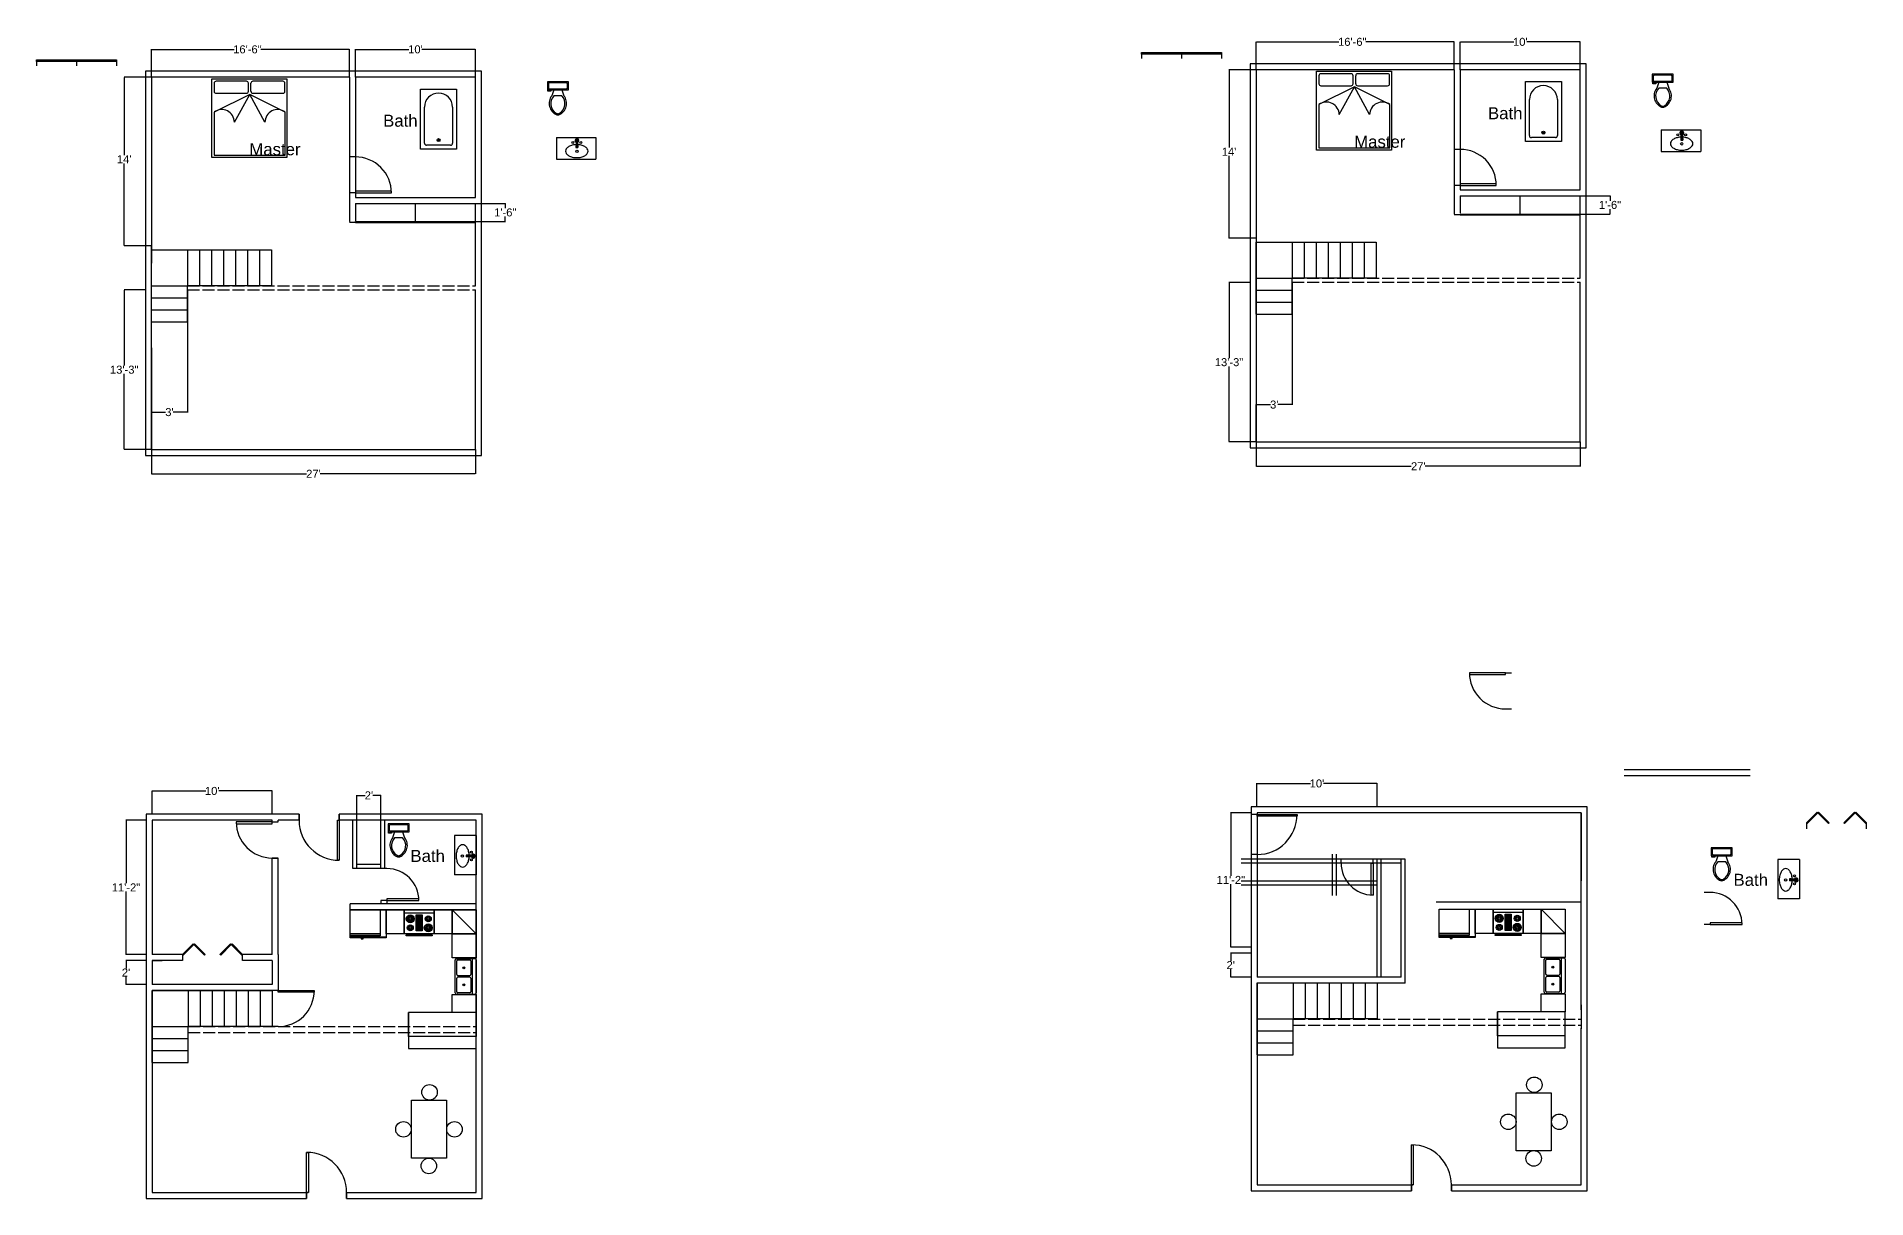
# Model space of a CAD drawing. Header units: inches. Extents: x -83 to 1747, y -726 to 435.
import ezdxf

# ---------------------------------------------------------------- set-up
doc = ezdxf.new("R2010")
doc.units = ezdxf.units.IN
doc.header["$MEASUREMENT"] = 0
doc.linetypes.add('ACAD_ISO02W100', pattern=[15, 12, -3])
doc.layers.get('0').update_dxf_attribs({"color": 12})
for name, color, linetype in [('Cabinets', 30, 'Continuous'), ('dimension', 4, 'Continuous'), ('Doors', 82, 'Continuous'), ('Furnishings', 213, 'Continuous'), ('Stairs', 160, 'Continuous'), ('Text', 7, 'Continuous'), ('Walls', 7, 'Continuous')]:
    doc.layers.add(name, color=color, linetype=linetype)
doc.styles.get("Standard").update_dxf_attribs({"font": 'arial.ttf'})
doc.dimstyles.new('House', dxfattribs={"dimtxt": 8, "dimasz": 0.18, "dimexe": 0.18, "dimexo": 0.0625, "dimgap": 0.09, "dimtad": 0, "dimtih": 1, "dimtoh": 1, "dimdec": 0, "dimzin": 0, "dimdsep": 46, "dimlunit": 4, "dimtxsty": 'Standard', "dimcen": 0.09, "dimadec": 0, "dimazin": 0, "dimtfac": 1, "dimtdec": 0, "dimtofl": 0, "dimtmove": 0, "dimatfit": 3, "dimfxl": 1, "dimtolj": 1, "dimtzin": 0, "dimarcsym": 0})

# ---------------------------------------------------------------- blocks, each defined once
blk = doc.blocks.new('*U8')
for p, q in [((0, 0), (0, -6)), ((40, 0), (40, -6))]:
    blk.add_line(p, q)
blk.add_lwpolyline([(0, 0), (0, 40), (1.75, 40), (1.75, 0)], close=True)
blk.add_arc((0, 0), 40, 0, 90)
blk = doc.blocks.new('*U7')
for p, q in [((0, 0), (0, -6)), ((-32, 0), (-32, -6))]:
    blk.add_line(p, q)
blk.add_lwpolyline([(0, 0), (0, 32), (-1.75, 32), (-1.75, 0)], close=True)
blk.add_arc((0, 0), 32, 90, 180)
blk = doc.blocks.new('*U15')
for p, q in [((0, 0), (0, 6)), ((36, 0), (36, 6))]:
    blk.add_line(p, q)
blk.add_lwpolyline([(0, 0), (0, -36), (1.75, -36), (1.75, 0)], close=True)
blk.add_arc((0, 0), 36, 270, 0)
blk = doc.blocks.new('*U11')
blk.add_line((0, 18), (0, -18))
blk = doc.blocks.new('*U12')
at = {"layer": 'Stairs', "color": 0, "linetype": 'ByBlock', "lineweight": -2, "transparency": 16777216}
for p in [(-84, 0), (-72, 0), (-60, 0), (-48, 0), (-36, 0), (-24, 0), (-12, 0), (0, 0)]:
    blk.add_blockref('*U11', p, dxfattribs=at)
blk = doc.blocks.new('*U13')
blk.add_line((-18, 0), (18, 0))
blk = doc.blocks.new('*U14')
at = {"layer": 'Stairs', "color": 0, "linetype": 'ByBlock', "lineweight": -2, "transparency": 16777216}
for p in [(0, 0), (0, -12), (0, -24), (0, -36)]:
    blk.add_blockref('*U13', p, dxfattribs=at)
blk = doc.blocks.new('Stairs')
at = {"layer": 'Stairs'}
for p, q in [((31.8, 148.4), (31.8, 220.4)), ((31.8, 220.4), (151.8, 220.4)), ((67.8, 148.4), (67.8, 184.4)), ((151.8, 184.4), (67.8, 184.4))]:
    blk.add_line(p, q, dxfattribs=at)
for name, p in [('*U12', (151.8, 202.4)), ('*U14', (49.8, 184.4))]:
    blk.add_blockref(name, p, dxfattribs=at)
blk = doc.blocks.new('*U16')
for p, q in [((0, 0), (0, 6)), ((36, 0), (36, 6))]:
    blk.add_line(p, q)
blk.add_lwpolyline([(0, 0), (0, -36), (1.75, -36), (1.75, 0)], close=True)
blk.add_arc((0, 0), 36, 270, 360)
blk = doc.blocks.new('Door - Bifold 60 in. Opening')
for p, q in [((0, 6), (0, 0)), ((60, 0), (60, 6))]:
    blk.add_line(p, q)
for points in [[(0.7071, 5.2929), (0, 6), (10.6066, 16.6066), (11.3137, 15.8995)], [(21.9203, 5.2929), (11.3137, 15.8995), (12.0208, 16.6066), (22.6274, 6)], [(38.0797, 5.2929), (37.3725, 6), (47.9792, 16.6066), (48.6863, 15.8995)], [(59.2929, 5.2929), (48.6863, 15.8995), (49.3933, 16.6066), (60, 6)]]:
    blk.add_lwpolyline(points, close=True)
blk = doc.blocks.new('Refrigerator-2 door - 36 in top')
for p, q in [((0, -26.999999), (36, -26.999999)), ((11, -27.999999), (11, -28.999999)), ((11, -28.999999), (13, -28.999999)), ((12, -26.999999), (12, -28.999999)), ((13, -28.999999), (13, -27.999999))]:
    blk.add_line(p, q)
blk.add_lwpolyline([(0, -27.999999), (0, 0), (36, 0), (36, -27.999999)], close=True)
blk = doc.blocks.new('Range-Oven - 30 in top')
for p, q in [((0, -3), (30, -3)), ((12, -6), (18, -6)), ((13, -20), (13, -6)), ((14, -6), (14, -20)), ((15, -20), (15, -6)), ((16, -6), (16, -20)), ((17, -20), (17, -6)), ((6, -24), (6, -25)), ((8, -25), (8, -24)), ((18, -20), (12, -20)), ((22, -25), (22, -24)), ((24, -24), (24, -25))]:
    blk.add_line(p, q)
for points in [[(0, -24), (0, 0), (30, 0), (30, -24)], [(12, -21), (12, -5), (18, -5), (18, -21)], [(2, -26), (2, -25), (28, -25), (28, -26)]]:
    blk.add_lwpolyline(points, close=True)
for centre, radius in [((6, -9), 4), ((6, -9), 3), ((6, -18), 3), ((6, -9), 2), ((6, -18), 2), ((6, -9), 1), ((6, -18), 1), ((24, -18), 4), ((24, -9), 3), ((24, -18), 3), ((24, -9), 2), ((24, -18), 2), ((24, -9), 1), ((24, -18), 1)]:
    blk.add_circle(centre, radius)
blk = doc.blocks.new('Sink-double - 36 in top')
for p, q in [((-18, -4), (18, -4)), ((-0.75, -18.5), (-0.75, -6.5)), ((0.75, -6.5), (0.75, -18.5))]:
    blk.add_line(p, q)
for points in [[(-16.5, 0), (16.5, 0)], [(-18, -19.5), (-18, -1.5)], [(-16.5, -18.5), (-16.5, -6.5)], [(-15.5, -5.5), (-1.75, -5.5)], [(1.75, -5.5), (15.5, -5.5)], [(16.5, -6.5), (16.5, -18.5)], [(18, -1.5), (18, -19.5)], [(16.5, -21), (-16.5, -21)], [(-1.75, -19.5), (-15.5, -19.5)], [(15.5, -19.5), (1.75, -19.5)]]:
    blk.add_lwpolyline(points)
for centre, radius in [((-8.5, -12.5), 1), ((-8.5, -12.5), 0.5), ((8.5, -12.5), 1), ((8.5, -12.5), 0.5)]:
    blk.add_circle(centre, radius)
for centre, radius, start, end in [((-16.5, -1.5), 1.5, 90, 180), ((16.5, -1.5), 1.5, 0, 90), ((-15.5, -6.5), 1, 90, 180), ((-1.75, -6.5), 1, 0, 90), ((1.75, -6.5), 1, 90, 180), ((15.5, -6.5), 1, 0, 90), ((-16.5, -19.5), 1.5, 180, 270), ((-15.5, -18.5), 1, 180, 270), ((-1.75, -18.5), 1, 270, 0), ((1.75, -18.5), 1, 180, 270), ((15.5, -18.5), 1, 270, 0), ((16.5, -19.5), 1.5, 270, 0)]:
    blk.add_arc(centre, radius, start, end)
blk = doc.blocks.new('Bath Tub - 26 x 60 in.')
for p, q in [((8, -18), (10, -18)), ((9, -17), (9, -19))]:
    blk.add_line(p, q)
blk.add_lwpolyline([(0, -36), (0, 0), (60, 0), (60, -36)], close=True)
for points in [[(4, -30), (4, -6)], [(6, -4), (42, -4)], [(42, -32), (6, -32)]]:
    blk.add_lwpolyline(points)
for radius in [1.5, 1]:
    blk.add_circle((9, -18), radius)
for centre, radius, start, end in [((5.75, -5.75), 1.77, 81.8699, 188.1301), ((42, -18), 14, 270, 90), ((5.75, -30.25), 1.77, 171.8699, 278.1301)]:
    blk.add_arc(centre, radius, start, end)
blk = doc.blocks.new('Toilet - top')
for p, q in [((-10, -8.5), (-8, -8.5)), ((-10, -9.5), (-10, -8.5)), ((-7, -9.5), (-10, -9.5)), ((-8, -8.5), (-8, -8)), ((-7, -8), (-7, -9.5)), ((-4, -8), (-6, -14)), ((4, -14), (-4, -14)), ((4, -8), (6, -14)), ((9.5, -6), (9.5, -2))]:
    blk.add_line(p, q)
blk.add_lwpolyline([(10.5, -8), (10.5, 0), (-10.5, 0), (-10.5, -8)], close=True)
for points in [[(-9.5, -2), (-9.5, -6)], [(8.5, -1), (-8.5, -1)], [(-8.5, -7), (8.5, -7)]]:
    blk.add_lwpolyline(points)
for centre, radius, start, end in [((-8.6, -1.9), 0.884, 81.8699, 188.1301), ((-8.6, -6.1), 0.884, 171.8699, 278.1301), ((3.5, -21.6), 12.2, 141.4691, 247.9714), ((4.2, -21.8), 11.3, 136.3677, 238.9468), ((-3.5, -21.6), 12.2, 292.0284, 38.5307), ((-4.2, -21.8), 11.3, 301.053, 43.6321), ((8.6, -1.9), 0.884, 351.8699, 98.1301), ((8.6, -6.1), 0.884, 261.8699, 8.1301), ((0, -27.9), 4, 245.7318, 294.2682), ((0, -29), 4, 254.8605, 285.1395)]:
    blk.add_arc(centre, radius, start, end)
blk = doc.blocks.new('A$C50A015BB')
for p, q in [((0, 0.55), (1, 0.55)), ((0, 0.55), (0, 0)), ((0.498, 0.5), (0.538, 0.5)), ((0.498, 0.5), (0.498, 0.3)), ((0.518, 0.5), (0.518, 0.3)), ((0.538, 0.5), (0.538, 0.3)), ((1, 0.55), (1, 0)), ((0.493, 0.335), (0.493, 0.295)), ((0.493, 0.335), (0.543, 0.335)), ((0.493, 0.295), (0.543, 0.295)), ((0.498, 0.325), (0.538, 0.325)), ((0.498, 0.3), (0.538, 0.3)), ((0.543, 0.335), (0.543, 0.295)), ((0, 0), (1, 0)), ((0, 0), (1, 0))]:
    blk.add_line(p, q)
for centre, radius in [((0.418, 0.424), 0.025), ((0.518, 0.198), 0.0298), ((0.618, 0.424), 0.025)]:
    blk.add_circle(centre, radius)
for centre, radius, start, end in [((0.52, 0.47), 0.0497, 291.7425, 244.2331), ((0.52, 0.47), 0.0397, 297.632, 237.0256), ((0.33, 0.203), 0.0991, 144.4178, 180), ((0.33, 0.203), 0.0991, 180, 215.5822), ((0.418, 0.14), 0.208, 120.0686, 144.4178), ((0.418, 0.267), 0.208, 215.5822, 239.9314), ((0.477, 0.038), 0.325, 103.4853, 120.0686), ((0.477, 0.368), 0.325, 239.9314, 256.5147), ((0.516, -0.123), 0.491, 90, 103.4853), ((0.516, 0.529), 0.491, 256.5147, 270), ((0.516, -0.123), 0.491, 76.5147, 90), ((0.516, 0.529), 0.491, 270, 283.4853), ((0.554, 0.038), 0.325, 59.9314, 76.5147), ((0.554, 0.368), 0.325, 283.4853, 300.0686), ((0.613, 0.14), 0.208, 35.5822, 59.9314), ((0.613, 0.267), 0.208, 300.0686, 324.4178), ((0.702, 0.203), 0.0991, 0, 35.5822), ((0.702, 0.203), 0.0991, 324.4178, 0)]:
    blk.add_arc(centre, radius, start, end)
blk = doc.blocks.new('*D33')
at = {"layer": 'Defpoints', "color": 0, "transparency": 16777216}
for p in [(31.8, 394.8), (4.6, 226.4), (31.8, 226.4)]:
    blk.add_point(p, dxfattribs=at)
at = {"layer": 'dimension', "color": 0, "lineweight": -2, "transparency": 16777216}
for p, q in [((31.7, 394.8), (4.5, 394.8)), ((4.6, 394.7), (4.6, 317)), ((4.6, 226.6), (4.6, 308.8)), ((31.7, 226.4), (4.5, 226.4))]:
    blk.add_line(p, q, dxfattribs=at)
at = {"layer": 'dimension', "color": 0, "transparency": 16777216}
for points in [[(4.6, 394.7), (4.7, 394.7), (4.6, 394.8)], [(4.6, 226.6), (4.7, 226.6), (4.6, 226.4)]]:
    blk.add_solid(points, dxfattribs=at)
at = {"layer": 'dimension', "color": 0, "transparency": 16777216, "insert": (4.6, 312.9), "char_height": 8, "attachment_point": 5}
blk.add_mtext("\\A1;14'", dxfattribs=at)
blk = doc.blocks.new('*D34')
at = {"layer": 'Defpoints', "color": 0, "transparency": 16777216}
for p in [(229.8, 422.7), (31.8, 394.8), (229.8, 394.8)]:
    blk.add_point(p, dxfattribs=at)
at = {"layer": 'dimension', "color": 0, "lineweight": -2, "transparency": 16777216}
for p, q in [((31.8, 394.9), (31.8, 422.9)), ((32, 422.7), (114.4, 422.7)), ((229.6, 422.7), (141.3, 422.7)), ((229.8, 394.9), (229.8, 422.9))]:
    blk.add_line(p, q, dxfattribs=at)
at = {"layer": 'dimension', "color": 0, "transparency": 16777216}
for points in [[(32, 422.8), (32, 422.7), (31.8, 422.7)], [(229.6, 422.8), (229.6, 422.7), (229.8, 422.7)]]:
    blk.add_solid(points, dxfattribs=at)
at = {"layer": 'dimension', "color": 0, "transparency": 16777216, "insert": (127.8, 422.7), "char_height": 8, "attachment_point": 5}
blk.add_mtext('\\A1;16\'-6"', dxfattribs=at)
blk = doc.blocks.new('*D35')
at = {"layer": 'Defpoints', "color": 0, "transparency": 16777216}
for p in [(67.8, 182.4), (67.8, 60.1), (31.8, 22.8)]:
    blk.add_point(p, dxfattribs=at)
at = {"layer": 'dimension', "color": 0, "lineweight": -2, "transparency": 16777216}
for p, q in [((67.8, 182.3), (67.8, 59.9)), ((31.8, 22.9), (31.8, 60.2)), ((32, 60.1), (46, 60.1)), ((67.6, 60.1), (53.5, 60.1))]:
    blk.add_line(p, q, dxfattribs=at)
at = {"layer": 'dimension', "color": 0, "transparency": 16777216}
for points in [[(32, 60.1), (32, 60), (31.8, 60.1)], [(67.6, 60.1), (67.6, 60), (67.8, 60.1)]]:
    blk.add_solid(points, dxfattribs=at)
at = {"layer": 'dimension', "color": 0, "transparency": 16777216, "insert": (49.8, 60.1), "char_height": 8, "attachment_point": 5}
blk.add_mtext("\\A1;3'", dxfattribs=at)
blk = doc.blocks.new('*D36')
at = {"layer": 'Defpoints', "color": 0, "transparency": 16777216}
for p in [(25.8, 182.3), (4.6, 22.9), (31.8, 22.9)]:
    blk.add_point(p, dxfattribs=at)
at = {"layer": 'dimension', "color": 0, "lineweight": -2, "transparency": 16777216}
for p, q in [((25.7, 182.3), (4.5, 182.3)), ((4.6, 182.1), (4.6, 106.7)), ((4.6, 23.1), (4.6, 98.3)), ((31.7, 22.9), (4.5, 22.9))]:
    blk.add_line(p, q, dxfattribs=at)
at = {"layer": 'dimension', "color": 0, "transparency": 16777216}
for points in [[(4.6, 182.1), (4.7, 182.1), (4.6, 182.3)], [(4.6, 23.1), (4.7, 23.1), (4.6, 22.9)]]:
    blk.add_solid(points, dxfattribs=at)
at = {"layer": 'dimension', "color": 0, "transparency": 16777216, "insert": (4.6, 102.5), "char_height": 8, "attachment_point": 5}
blk.add_mtext('\\A1;13\'-3"', dxfattribs=at)
blk = doc.blocks.new('A$C46517758')
for p, q in [((0, 0), (0, 2)), ((0, 2), (1.9, 2)), ((0.057, 1.888), (0.057, 1.682)), ((0.875, 1.938), (0.107, 1.938)), ((0.925, 1.682), (0.925, 1.888)), ((0.992, 1.682), (0.992, 1.888)), ((1.803, 1.938), (1.042, 1.938)), ((1.853, 1.682), (1.853, 1.888)), ((1.9, 2), (1.9, 0)), ((0.959, 1.602), (0.057, 1.156)), ((0.107, 1.632), (0.875, 1.632)), ((0.573, 0.898), (0.959, 1.602)), ((1.859, 1.156), (0.959, 1.602)), ((1.345, 0.898), (0.959, 1.602)), ((1.042, 1.632), (1.803, 1.632)), ((0.057, 1.156), (0.057, 0.057)), ((1.859, 0.057), (1.859, 1.156)), ((0.057, 0.057), (1.859, 0.057)), ((1.9, 0), (0, 0))]:
    blk.add_line(p, q)
for centre, radius, start, end in [((0.107, 1.888), 0.05, 90, 180), ((0.875, 1.888), 0.05, 0, 90), ((1.042, 1.888), 0.05, 90, 180), ((1.803, 1.888), 0.05, 0, 90), ((0.107, 1.682), 0.05, 180, 270), ((0.875, 1.682), 0.05, 270, 0), ((1.042, 1.682), 0.05, 180, 270), ((1.803, 1.682), 0.05, 270, 0), ((0.247, 0.892), 0.326, 1.0853, 125.715), ((1.671, 0.892), 0.326, 54.285, 178.9147)]:
    blk.add_arc(centre, radius, start, end)
blk = doc.blocks.new('*D49')
at = {"layer": 'Defpoints', "color": 0, "transparency": 16777216}
for p in [(355.8, 422.7), (235.8, 394.8), (355.8, 394.8)]:
    blk.add_point(p, dxfattribs=at)
at = {"layer": 'dimension', "color": 0, "lineweight": -2, "transparency": 16777216}
for p, q in [((235.8, 394.9), (235.8, 422.9)), ((236, 422.7), (289.3, 422.7)), ((355.6, 422.7), (302.3, 422.7)), ((355.8, 394.9), (355.8, 422.9))]:
    blk.add_line(p, q, dxfattribs=at)
at = {"layer": 'dimension', "color": 0, "transparency": 16777216}
for points in [[(236, 422.8), (236, 422.7), (235.8, 422.7)], [(355.6, 422.8), (355.6, 422.7), (355.8, 422.7)]]:
    blk.add_solid(points, dxfattribs=at)
at = {"layer": 'dimension', "color": 0, "transparency": 16777216, "insert": (295.8, 422.7), "char_height": 8, "attachment_point": 5}
blk.add_mtext("\\A1;10'", dxfattribs=at)
blk = doc.blocks.new('*D50')
at = {"layer": 'Defpoints', "color": 0, "transparency": 16777216}
for p in [(31.8, 22.9), (355.8, 22.8), (355.8, -1.5)]:
    blk.add_point(p, dxfattribs=at)
at = {"layer": 'dimension', "color": 0, "lineweight": -2, "transparency": 16777216}
for p, q in [((31.8, 22.8), (31.8, -1.6)), ((355.8, 22.8), (355.8, -1.6)), ((32, -1.5), (186.8, -1.5)), ((355.6, -1.5), (200.7, -1.5))]:
    blk.add_line(p, q, dxfattribs=at)
at = {"layer": 'dimension', "color": 0, "transparency": 16777216}
for points in [[(32, -1.4), (32, -1.5), (31.8, -1.5)], [(355.6, -1.4), (355.6, -1.5), (355.8, -1.5)]]:
    blk.add_solid(points, dxfattribs=at)
at = {"layer": 'dimension', "color": 0, "transparency": 16777216, "insert": (193.8, -1.5), "char_height": 8, "attachment_point": 5}
blk.add_mtext("\\A1;27'", dxfattribs=at)
blk = doc.blocks.new('*D51')
at = {"layer": 'Defpoints', "color": 0, "transparency": 16777216}
for p in [(261.3, -323), (237.3, -347.9), (261.3, -347.9)]:
    blk.add_point(p, dxfattribs=at)
at = {"layer": 'dimension', "color": 0, "lineweight": -2, "transparency": 16777216}
for p, q in [((237.3, -347.8), (237.3, -322.8)), ((237.5, -323), (245.5, -323)), ((261.1, -323), (253.1, -323)), ((261.3, -347.8), (261.3, -322.8))]:
    blk.add_line(p, q, dxfattribs=at)
at = {"layer": 'dimension', "color": 0, "transparency": 16777216}
for points in [[(237.5, -322.9), (237.5, -323), (237.3, -323)], [(261.1, -322.9), (261.1, -323), (261.3, -323)]]:
    blk.add_solid(points, dxfattribs=at)
at = {"layer": 'dimension', "color": 0, "transparency": 16777216, "insert": (249.3, -323), "char_height": 8, "attachment_point": 5}
blk.add_mtext("\\A1;2'", dxfattribs=at)
blk = doc.blocks.new('*D52')
at = {"layer": 'Defpoints', "color": 0, "transparency": 16777216}
for p in [(355.8, 268.8), (355.8, 250.6), (385.6, 250.6)]:
    blk.add_point(p, dxfattribs=at)
at = {"layer": 'dimension', "color": 0, "lineweight": -2, "transparency": 16777216}
for p, q in [((355.8, 268.8), (385.8, 268.8)), ((385.6, 268.7), (385.6, 263.9)), ((355.9, 250.6), (385.8, 250.6)), ((385.6, 250.7), (385.6, 255.5))]:
    blk.add_line(p, q, dxfattribs=at)
at = {"layer": 'dimension', "color": 0, "transparency": 16777216}
for points in [[(385.5, 268.7), (385.6, 268.7), (385.6, 268.8)], [(385.5, 250.7), (385.6, 250.7), (385.6, 250.6)]]:
    blk.add_solid(points, dxfattribs=at)
at = {"layer": 'dimension', "color": 0, "transparency": 16777216, "insert": (385.6, 259.7), "char_height": 8, "attachment_point": 5}
blk.add_mtext('\\A1;1\'-6"', dxfattribs=at)
blk = doc.blocks.new('*U54')
for p, q in [((0, 0), (0, -6)), ((40, 0), (40, -6))]:
    blk.add_line(p, q)
blk.add_lwpolyline([(0, 0), (40, 0), (40, -1.75), (0, -1.75)], close=True)
blk = doc.blocks.new('*U53')
for p, q in [((0, 0), (0, -6)), ((40, 0), (40, -6))]:
    blk.add_line(p, q)
blk.add_lwpolyline([(0, 0), (40, 0), (40, -1.75), (0, -1.75)], close=True)
blk = doc.blocks.new('*D55')
at = {"layer": 'Defpoints', "color": 0, "transparency": 16777216}
for p in [(26.6, -347.9), (6.4, -482.1), (26.6, -482.1)]:
    blk.add_point(p, dxfattribs=at)
at = {"layer": 'Walls', "color": 0, "lineweight": -2, "transparency": 16777216}
for p, q in [((26.5, -347.9), (6.2, -347.9)), ((6.4, -348), (6.4, -410.9)), ((6.4, -481.9), (6.4, -419.1)), ((26.5, -482.1), (6.2, -482.1))]:
    blk.add_line(p, q, dxfattribs=at)
at = {"layer": 'Walls', "color": 0, "transparency": 16777216}
for points in [[(6.3, -348), (6.4, -348), (6.4, -347.9)], [(6.3, -481.9), (6.4, -481.9), (6.4, -482.1)]]:
    blk.add_solid(points, dxfattribs=at)
at = {"layer": 'Walls', "color": 0, "transparency": 16777216, "insert": (6.4, -415), "char_height": 8, "attachment_point": 5}
blk.add_mtext('\\A1;11\'-2"', dxfattribs=at)
blk = doc.blocks.new('*D56')
at = {"layer": 'Defpoints', "color": 0, "transparency": 16777216}
for p in [(32.5, -318.6), (32.5, -341.9), (152.6, -341.9)]:
    blk.add_point(p, dxfattribs=at)
at = {"layer": 'Walls', "color": 0, "lineweight": -2, "transparency": 16777216}
for p, q in [((32.5, -341.8), (32.5, -318.4)), ((32.7, -318.6), (86.1, -318.6)), ((152.4, -318.6), (99.1, -318.6)), ((152.6, -341.8), (152.6, -318.4))]:
    blk.add_line(p, q, dxfattribs=at)
at = {"layer": 'Walls', "color": 0, "transparency": 16777216}
for points in [[(32.7, -318.5), (32.7, -318.6), (32.5, -318.6)], [(152.4, -318.5), (152.4, -318.6), (152.6, -318.6)]]:
    blk.add_solid(points, dxfattribs=at)
at = {"layer": 'Walls', "color": 0, "transparency": 16777216, "insert": (92.6, -318.6), "char_height": 8, "attachment_point": 5}
blk.add_mtext("\\A1;10'", dxfattribs=at)
blk = doc.blocks.new('*D57')
at = {"layer": 'Defpoints', "color": 0, "transparency": 16777216}
for p in [(26.6, -488.1), (6.4, -512.1), (26.6, -512.1)]:
    blk.add_point(p, dxfattribs=at)
at = {"layer": 'Walls', "color": 0, "lineweight": -2, "transparency": 16777216}
for p, q in [((26.5, -488.1), (6.2, -488.1)), ((6.4, -488.3), (6.4, -496)), ((26.5, -512.1), (6.2, -512.1)), ((6.4, -511.9), (6.4, -504.2))]:
    blk.add_line(p, q, dxfattribs=at)
at = {"layer": 'Walls', "color": 0, "transparency": 16777216}
for points in [[(6.3, -488.3), (6.4, -488.3), (6.4, -488.1)], [(6.3, -511.9), (6.4, -511.9), (6.4, -512.1)]]:
    blk.add_solid(points, dxfattribs=at)
at = {"layer": 'Walls', "color": 0, "transparency": 16777216, "insert": (6.4, -500.1), "char_height": 8, "attachment_point": 5}
blk.add_mtext("\\A1;2'", dxfattribs=at)
blk = doc.blocks.new('*U62')
for p, q in [((0, 0), (0, -6)), ((36, 0), (36, -6))]:
    blk.add_line(p, q)
blk.add_lwpolyline([(0, 0), (0, 36), (1.75, 36), (1.75, 0)], close=True)
blk.add_arc((0, 0), 36, 0, 90)
blk = doc.blocks.new('*D98')
at = {"layer": 'Defpoints', "color": 0, "transparency": 16777216}
for p in [(1136.5, 402.3), (1109.3, 233.9), (1136.5, 233.9)]:
    blk.add_point(p, dxfattribs=at)
at = {"layer": 'dimension', "color": 0, "lineweight": -2, "transparency": 16777216}
for p, q in [((1136.4, 402.3), (1109.1, 402.3)), ((1109.3, 402.2), (1109.3, 324.5)), ((1109.3, 234.1), (1109.3, 316.3)), ((1136.4, 233.9), (1109.1, 233.9))]:
    blk.add_line(p, q, dxfattribs=at)
at = {"layer": 'dimension', "color": 0, "transparency": 16777216}
for points in [[(1109.3, 402.2), (1109.3, 402.2), (1109.3, 402.3)], [(1109.3, 234.1), (1109.3, 234.1), (1109.3, 233.9)]]:
    blk.add_solid(points, dxfattribs=at)
at = {"layer": 'dimension', "color": 0, "transparency": 16777216, "insert": (1109.3, 320.4), "char_height": 8, "attachment_point": 5}
blk.add_mtext("\\A1;14'", dxfattribs=at)
blk = doc.blocks.new('*D99')
at = {"layer": 'Defpoints', "color": 0, "transparency": 16777216}
for p in [(1334.5, 430.2), (1136.5, 402.3), (1334.5, 402.3)]:
    blk.add_point(p, dxfattribs=at)
at = {"layer": 'dimension', "color": 0, "lineweight": -2, "transparency": 16777216}
for p, q in [((1136.5, 402.4), (1136.5, 430.4)), ((1136.6, 430.2), (1219.1, 430.2)), ((1334.3, 430.2), (1246, 430.2)), ((1334.5, 402.4), (1334.5, 430.4))]:
    blk.add_line(p, q, dxfattribs=at)
at = {"layer": 'dimension', "color": 0, "transparency": 16777216}
for points in [[(1136.6, 430.3), (1136.6, 430.2), (1136.5, 430.2)], [(1334.3, 430.3), (1334.3, 430.2), (1334.5, 430.2)]]:
    blk.add_solid(points, dxfattribs=at)
at = {"layer": 'dimension', "color": 0, "transparency": 16777216, "insert": (1232.5, 430.2), "char_height": 8, "attachment_point": 5}
blk.add_mtext('\\A1;16\'-6"', dxfattribs=at)
blk = doc.blocks.new('*D100')
at = {"layer": 'Defpoints', "color": 0, "transparency": 16777216}
for p in [(1172.5, 189.9), (1172.5, 67.6), (1136.5, 30.3)]:
    blk.add_point(p, dxfattribs=at)
at = {"layer": 'dimension', "color": 0, "lineweight": -2, "transparency": 16777216}
for p, q in [((1172.5, 189.8), (1172.5, 67.4)), ((1136.5, 30.4), (1136.5, 67.7)), ((1136.6, 67.6), (1150.7, 67.6)), ((1172.3, 67.6), (1158.2, 67.6))]:
    blk.add_line(p, q, dxfattribs=at)
at = {"layer": 'dimension', "color": 0, "transparency": 16777216}
for points in [[(1136.6, 67.6), (1136.6, 67.5), (1136.5, 67.6)], [(1172.3, 67.6), (1172.3, 67.5), (1172.5, 67.6)]]:
    blk.add_solid(points, dxfattribs=at)
at = {"layer": 'dimension', "color": 0, "transparency": 16777216, "insert": (1154.5, 67.6), "char_height": 8, "attachment_point": 5}
blk.add_mtext("\\A1;3'", dxfattribs=at)
blk = doc.blocks.new('*D94')
at = {"layer": 'Defpoints', "color": 0, "transparency": 16777216}
for p in [(1130.5, 189.8), (1109.3, 30.4), (1136.5, 30.4)]:
    blk.add_point(p, dxfattribs=at)
at = {"layer": 'dimension', "color": 0, "lineweight": -2, "transparency": 16777216}
for p, q in [((1130.4, 189.8), (1109.1, 189.8)), ((1109.3, 189.6), (1109.3, 114.2)), ((1109.3, 30.6), (1109.3, 105.8)), ((1136.4, 30.4), (1109.1, 30.4))]:
    blk.add_line(p, q, dxfattribs=at)
at = {"layer": 'dimension', "color": 0, "transparency": 16777216}
for points in [[(1109.3, 189.6), (1109.3, 189.6), (1109.3, 189.8)], [(1109.3, 30.6), (1109.3, 30.6), (1109.3, 30.4)]]:
    blk.add_solid(points, dxfattribs=at)
at = {"layer": 'dimension', "color": 0, "transparency": 16777216, "insert": (1109.3, 110), "char_height": 8, "attachment_point": 5}
blk.add_mtext('\\A1;13\'-3"', dxfattribs=at)
blk = doc.blocks.new('*D101')
at = {"layer": 'Defpoints', "color": 0, "transparency": 16777216}
for p in [(1460.5, 430.2), (1340.5, 402.3), (1460.5, 402.3)]:
    blk.add_point(p, dxfattribs=at)
at = {"layer": 'dimension', "color": 0, "lineweight": -2, "transparency": 16777216}
for p, q in [((1340.5, 402.4), (1340.5, 430.4)), ((1340.6, 430.2), (1394, 430.2)), ((1460.3, 430.2), (1407, 430.2)), ((1460.5, 402.4), (1460.5, 430.4))]:
    blk.add_line(p, q, dxfattribs=at)
at = {"layer": 'dimension', "color": 0, "transparency": 16777216}
for points in [[(1340.6, 430.3), (1340.6, 430.2), (1340.5, 430.2)], [(1460.3, 430.3), (1460.3, 430.2), (1460.5, 430.2)]]:
    blk.add_solid(points, dxfattribs=at)
at = {"layer": 'dimension', "color": 0, "transparency": 16777216, "insert": (1400.5, 430.2), "char_height": 8, "attachment_point": 5}
blk.add_mtext("\\A1;10'", dxfattribs=at)
blk = doc.blocks.new('*D102')
at = {"layer": 'Defpoints', "color": 0, "transparency": 16777216}
for p in [(1136.5, 30.4), (1460.5, 30.3), (1460.5, 6)]:
    blk.add_point(p, dxfattribs=at)
at = {"layer": 'dimension', "color": 0, "lineweight": -2, "transparency": 16777216}
for p, q in [((1136.5, 30.3), (1136.5, 5.9)), ((1460.5, 30.3), (1460.5, 5.9)), ((1136.6, 6), (1291.5, 6)), ((1460.3, 6), (1305.4, 6))]:
    blk.add_line(p, q, dxfattribs=at)
at = {"layer": 'dimension', "color": 0, "transparency": 16777216}
for points in [[(1136.6, 6.1), (1136.6, 6), (1136.5, 6)], [(1460.3, 6.1), (1460.3, 6), (1460.5, 6)]]:
    blk.add_solid(points, dxfattribs=at)
at = {"layer": 'dimension', "color": 0, "transparency": 16777216, "insert": (1298.5, 6), "char_height": 8, "attachment_point": 5}
blk.add_mtext("\\A1;27'", dxfattribs=at)
blk = doc.blocks.new('*D104')
at = {"layer": 'Defpoints', "color": 0, "transparency": 16777216}
for p in [(1460.5, 276.3), (1460.5, 258.1), (1490.2, 258.1)]:
    blk.add_point(p, dxfattribs=at)
at = {"layer": 'dimension', "color": 0, "lineweight": -2, "transparency": 16777216}
for p, q in [((1460.5, 276.3), (1490.4, 276.3)), ((1490.2, 276.2), (1490.2, 271.4)), ((1460.5, 258.1), (1490.4, 258.1)), ((1490.2, 258.2), (1490.2, 263))]:
    blk.add_line(p, q, dxfattribs=at)
at = {"layer": 'dimension', "color": 0, "transparency": 16777216}
for points in [[(1490.2, 276.2), (1490.3, 276.2), (1490.2, 276.3)], [(1490.2, 258.2), (1490.3, 258.2), (1490.2, 258.1)]]:
    blk.add_solid(points, dxfattribs=at)
at = {"layer": 'dimension', "color": 0, "transparency": 16777216, "insert": (1490.2, 267.2), "char_height": 8, "attachment_point": 5}
blk.add_mtext('\\A1;1\'-6"', dxfattribs=at)
blk = doc.blocks.new('*D95')
at = {"layer": 'Defpoints', "color": 0, "transparency": 16777216}
for p in [(1131.3, -340.3), (1111.1, -474.6), (1131.3, -474.6)]:
    blk.add_point(p, dxfattribs=at)
at = {"layer": 'Walls', "color": 0, "lineweight": -2, "transparency": 16777216}
for p, q in [((1131.2, -340.3), (1110.9, -340.3)), ((1111.1, -340.5), (1111.1, -403.4)), ((1111.1, -474.4), (1111.1, -411.6)), ((1131.2, -474.6), (1110.9, -474.6))]:
    blk.add_line(p, q, dxfattribs=at)
at = {"layer": 'Walls', "color": 0, "transparency": 16777216}
for points in [[(1111, -340.5), (1111.1, -340.5), (1111.1, -340.3)], [(1111, -474.4), (1111.1, -474.4), (1111.1, -474.6)]]:
    blk.add_solid(points, dxfattribs=at)
at = {"layer": 'Walls', "color": 0, "transparency": 16777216, "insert": (1111.1, -407.5), "char_height": 8, "attachment_point": 5}
blk.add_mtext('\\A1;11\'-2"', dxfattribs=at)
blk = doc.blocks.new('*D96')
at = {"layer": 'Defpoints', "color": 0, "transparency": 16777216}
for p in [(1137.2, -311.1), (1137.2, -334.3), (1257.3, -334.3)]:
    blk.add_point(p, dxfattribs=at)
at = {"layer": 'Walls', "color": 0, "lineweight": -2, "transparency": 16777216}
for p, q in [((1137.2, -334.3), (1137.2, -310.9)), ((1257.3, -334.3), (1257.3, -310.9)), ((1137.4, -311.1), (1190.7, -311.1)), ((1257.1, -311.1), (1203.8, -311.1))]:
    blk.add_line(p, q, dxfattribs=at)
at = {"layer": 'Walls', "color": 0, "transparency": 16777216}
for points in [[(1137.4, -311), (1137.4, -311.1), (1137.2, -311.1)], [(1257.1, -311), (1257.1, -311.1), (1257.3, -311.1)]]:
    blk.add_solid(points, dxfattribs=at)
at = {"layer": 'Walls', "color": 0, "transparency": 16777216, "insert": (1197.2, -311.1), "char_height": 8, "attachment_point": 5}
blk.add_mtext("\\A1;10'", dxfattribs=at)
blk = doc.blocks.new('*D97')
at = {"layer": 'Defpoints', "color": 0, "transparency": 16777216}
for p in [(1131.3, -480.6), (1111, -504.6), (1131.3, -504.6)]:
    blk.add_point(p, dxfattribs=at)
at = {"layer": 'Walls', "color": 0, "lineweight": -2, "transparency": 16777216}
for p, q in [((1131.2, -480.6), (1110.9, -480.6)), ((1111, -480.8), (1111, -488.5)), ((1131.2, -504.6), (1110.9, -504.6)), ((1111, -504.4), (1111, -496.7))]:
    blk.add_line(p, q, dxfattribs=at)
at = {"layer": 'Walls', "color": 0, "transparency": 16777216}
for points in [[(1111, -480.8), (1111.1, -480.8), (1111, -480.6)], [(1111, -504.4), (1111.1, -504.4), (1111, -504.6)]]:
    blk.add_solid(points, dxfattribs=at)
at = {"layer": 'Walls', "color": 0, "transparency": 16777216, "insert": (1111, -492.6), "char_height": 8, "attachment_point": 5}
blk.add_mtext("\\A1;2'", dxfattribs=at)
blk = doc.blocks.new('*U111')
for p, q in [((-32, 0), (-32, 4)), ((0, 0), (0, 4))]:
    blk.add_line(p, q)
blk.add_lwpolyline([(0, 0), (0, -32), (-1.75, -32), (-1.75, 0)], close=True)
blk.add_arc((0, 0), 32, 180, 270)
blk = doc.blocks.new('*U109')
for p, q in [((0, 0), (0, -6)), ((40, 0), (40, -6))]:
    blk.add_line(p, q)
blk.add_lwpolyline([(0, 0), (0, 40), (1.75, 40), (1.75, 0)], close=True)
blk.add_arc((0, 0), 40, 0, 90)

msp = doc.modelspace()

# ---------------------------------------------------------------- linework, layer by layer
at = {"layer": 'Cabinets'}
for p, q in [((332.6, -437.4), (356.6, -461.4)), ((1421.5, -436.9), (1445.5, -460.9)), ((288.7, -563.9), (288.7, -539.9)), ((356.6, -539.9), (356.6, -563.9)), ((1377.6, -563.3), (1377.6, -539.3)), ((1461.3, -532.4), (1461.3, -556.4)), ((356.6, -563.9), (288.7, -563.9)), ((1445.5, -563.3), (1377.6, -563.3))]:
    msp.add_line(p, q, dxfattribs=at)
for points in [[(230.6, -437.4), (260.6, -437.4), (260.6, -461.4), (230.6, -461.4)], [(266.6, -461.4), (266.6, -437.4), (284.6, -437.4), (284.6, -461.4)], [(314.6, -461.4), (314.6, -437.4), (332.6, -437.4), (332.6, -461.4)], [(332.6, -437.4), (356.6, -437.4), (356.6, -461.4), (332.6, -461.4)], [(1319.5, -436.9), (1349.5, -436.9), (1349.5, -460.9), (1319.5, -460.9)], [(1355.5, -460.9), (1355.5, -436.9), (1373.5, -436.9), (1373.5, -460.9)], [(1403.5, -460.9), (1403.5, -436.9), (1421.5, -436.9), (1421.5, -460.9)], [(1421.5, -436.9), (1445.5, -436.9), (1445.5, -460.9), (1421.5, -460.9)], [(230.6, -461.4), (260.6, -461.4), (260.6, -463.4), (230.6, -463.4)], [(332.6, -461.4), (356.6, -461.4), (356.6, -485.4), (332.6, -485.4)], [(1319.5, -460.9), (1349.5, -460.9), (1349.5, -462.9), (1319.5, -462.9)], [(1421.5, -460.9), (1445.5, -460.9), (1445.5, -484.9), (1421.5, -484.9)], [(332.6, -521.9), (356.6, -521.9), (356.6, -539.9), (332.6, -539.9)], [(1421.5, -521.3), (1445.5, -521.3), (1445.5, -539.3), (1421.5, -539.3)], [(356.6, -539.9), (288.7, -539.9), (288.7, -575.9), (356.6, -575.9)], [(1445.5, -539.3), (1377.6, -539.3), (1377.6, -575.3), (1445.5, -575.3)]]:
    msp.add_lwpolyline(points, close=True, dxfattribs=at)
at = {"layer": 'Furnishings'}
for points in [[(1396.5, -620.3), (1431.5, -620.3), (1431.5, -678.3), (1396.5, -678.3)], [(291.8, -627.8), (326.8, -627.8), (326.8, -685.8), (291.8, -685.8)]]:
    msp.add_lwpolyline(points, close=True, dxfattribs=at)
for centre in [(309.9, -619.8), (1414.5, -612.3), (283.8, -656.8), (334.8, -656.8), (1388.5, -649.3), (1439.5, -649.3), (309.2, -693.4), (1413.9, -685.9)]:
    msp.add_circle(centre, 7.76, dxfattribs=at)
at = {"layer": 'Walls'}
for p, q in [((1334.5, 276.3), (1334.5, 258.1)), ((1340.5, 276.3), (1340.5, 258.9)), ((1400.5, 258.1), (1400.5, 276.3)), ((229.8, 268.8), (229.8, 250.6)), ((235.8, 268.8), (235.8, 251.3)), ((295.8, 250.6), (295.8, 268.8)), ((1340.5, 257.3), (1334.5, 257.3)), ((1340.5, 258.1), (1460.5, 258.1)), ((1340.5, 257.3), (1340.5, 258.1)), ((1340.5, 257.3), (1460.5, 257.3)), ((235.8, 249.8), (229.8, 249.8)), ((235.8, 250.6), (355.8, 250.6)), ((235.8, 249.8), (235.8, 250.6)), ((235.8, 249.8), (355.8, 249.8)), ((1630.4, -297.5), (1504.4, -297.5)), ((1630.4, -303.5), (1504.4, -303.5)), ((179.5, -341.9), (179.5, -347.9)), ((219.5, -341.9), (219.5, -347.9)), ((1461.3, -340.3), (1461.3, -408.3)), ((152.6, -351.4), (152.6, -347.9)), ((152.6, -349.6), (158.6, -349.6)), ((158.6, -349.6), (158.6, -347.9)), ((233.3, -396.2), (233.3, -347.9)), ((237.3, -396.2), (237.3, -347.9)), ((261.3, -396.2), (261.3, -347.9)), ((265.3, -396.2), (265.3, -347.9)), ((1212.5, -381.6), (1212.5, -423.2)), ((1216.5, -381.6), (1216.5, -423.2)), ((152.6, -482.1), (152.6, -385.6)), ((158.6, -385.6), (152.6, -385.6)), ((158.6, -482.1), (158.6, -385.6)), ((265.3, -396.2), (233.3, -396.2)), ((261.3, -392.2), (237.3, -392.2)), ((1285.3, -386.6), (1121.4, -386.6)), ((1281.3, -390.6), (1121.4, -390.6)), ((1257.3, -504.6), (1257.3, -386.6)), ((1261.3, -504.6), (1261.3, -386.6)), ((1281.3, -504.6), (1281.3, -386.6)), ((1285.3, -510.6), (1285.3, -386.6)), ((1257.3, -408.6), (1121.4, -408.6)), ((1257.3, -412.6), (1121.4, -412.6)), ((356.6, -431.4), (230.6, -431.4)), ((230.6, -437.4), (230.6, -431.4)), ((356.6, -437.4), (230.6, -437.4)), ((261.3, -428.2), (261.3, -431.4)), ((267.3, -428.2), (261.3, -428.2)), ((267.3, -428.2), (267.3, -431.4)), ((1461.3, -429.9), (1316.4, -429.9)), ((63, -482.1), (32.6, -482.1)), ((32.6, -488.1), (42.6, -488.1)), ((32.6, -488.1), (32.6, -512.1)), ((63, -488.1), (32.6, -488.1)), ((152.6, -482.1), (123, -482.1)), ((152.6, -488.1), (123, -488.1)), ((152.6, -488.1), (152.6, -512.1)), ((158.6, -482.1), (158.6, -518.1)), ((152.6, -512.1), (32.6, -512.1)), ((1281.3, -504.6), (1137.3, -504.6)), ((1285.3, -510.6), (1137.3, -510.6)), ((1137.3, -510.6), (1137.3, -513.8)), ((158.6, -518.1), (32.6, -518.1)), ((32.6, -518.1), (32.6, -521.3)), ((1137.3, -546.6), (1137.3, -546.6)), ((1137.3, -546.6), (1137.3, -552.6)), ((32.6, -554.1), (32.6, -554.1)), ((32.6, -554.1), (32.6, -560.1)), ((68.6, -563.3), (68.6, -557.3)), ((1173.3, -555.8), (1173.3, -549.8)), ((1291.6, -718.3), (1291.6, -712.3)), ((1331.6, -718.3), (1331.6, -712.3)), ((187, -725.9), (187, -719.9)), ((227, -725.9), (227, -719.9))]:
    msp.add_line(p, q, dxfattribs=at)
at = {"layer": 'Walls', "linetype": 'ACAD_ISO02W100'}
for p, q in [((67.8, 186.4), (355.8, 186.4)), ((1172.5, 193.9), (1460.5, 193.9)), ((1172.5, 189.9), (1460.5, 189.9)), ((67.8, 182.4), (355.8, 182.4)), ((1173.3, -546.6), (1461.3, -546.6)), ((68.6, -554.1), (356.6, -554.1)), ((68.6, -560.1), (356.6, -560.1)), ((1173.3, -552.6), (1461.3, -552.6))]:
    msp.add_line(p, q, dxfattribs=at)
at = {"layer": 'Walls'}
for points in [[(1130.5, 24.3), (1466.5, 24.3), (1466.5, 408.3), (1130.5, 408.3)], [(25.8, 16.8), (361.8, 16.8), (361.8, 400.8), (25.8, 400.8)]]:
    msp.add_lwpolyline(points, close=True, dxfattribs=at)
for points in [[(229.8, 394.8), (31.8, 394.8), (31.7, 22.9)], [(229.8, 394.8), (229.8, 393)], [(229.8, 393), (229.8, 268.8)], [(235.8, 394.8), (235.8, 274.8), (355.8, 274.8), (355.8, 394.8), (235.8, 394.8), (235.8, 393)], [(355.8, 274.8), (355.8, 394.8), (235.8, 394.8)], [(1334.5, 402.3), (1136.5, 402.3), (1136.4, 30.4)], [(1334.5, 402.3), (1334.5, 400.5)], [(1334.5, 400.5), (1334.5, 276.3)], [(1460.5, 282.3), (1460.5, 402.3), (1340.5, 402.3)], [(1340.5, 402.3), (1340.5, 282.3), (1460.5, 282.3), (1460.5, 402.3), (1340.5, 402.3), (1340.5, 400.5)], [(1340.5, 276.3), (1460.5, 276.3)], [(1460.5, 193.9), (1460.5, 276.3)], [(235.8, 268.8), (355.8, 268.8)], [(355.8, 186.4), (355.8, 268.8)], [(31.7, 226.4), (31.8, 22.8), (355.8, 22.8), (355.8, 182.4)], [(1136.4, 233.9), (1136.5, 30.3), (1460.5, 30.3), (1460.5, 189.9)], [(179.5, -341.9), (26.6, -341.9), (26.6, -725.9), (187, -725.9)], [(227, -725.9), (362.6, -725.9), (362.6, -341.9), (219.5, -341.9)], [(362.6, -473.9), (362.6, -341.9), (230.6, -341.9)], [(1284.2, -334.3), (1131.3, -334.3), (1131.3, -718.3), (1291.6, -718.3)], [(1263.3, -340.3), (1137.3, -340.3), (1137.3, -504.6)], [(1284.2, -340.3), (1263.3, -340.3)], [(1331.6, -718.3), (1467.3, -718.3), (1467.3, -334.3), (1284.2, -334.3)], [(1461.3, -340.3), (1284.2, -340.3)], [(1467.3, -466.3), (1467.3, -334.3), (1335.3, -334.3)], [(1461.3, -436.3), (1461.3, -340.3)], [(152.6, -347.9), (32.6, -347.9), (32.6, -482.1)], [(179.5, -347.9), (158.6, -347.9)], [(356.6, -347.9), (219.5, -347.9)], [(356.6, -443.9), (356.6, -347.9)], [(356.6, -544.9), (356.6, -437.4)], [(1461.3, -537.4), (1461.3, -429.9)], [(32.6, -488.1), (32.6, -497.8)], [(1137.3, -510.6), (1137.3, -546.6)], [(32.6, -518.1), (32.6, -554.1)], [(32.6, -539.9), (32.6, -719.9), (188.7, -719.9)], [(1137.3, -532.3), (1137.3, -712.3), (1293.4, -712.3)], [(227, -719.9), (356.6, -719.9), (356.6, -563.3)], [(1331.6, -712.3), (1461.3, -712.3), (1461.3, -555.8)]]:
    msp.add_lwpolyline(points, dxfattribs=at)

# ---------------------------------------------------------------- block references
at = {"layer": 'Cabinets'}
for name, p in [('Refrigerator-2 door - 36 in top', (230.6, -437.4)), ('Range-Oven - 30 in top', (284.6, -437.4)), ('Refrigerator-2 door - 36 in top', (1319.5, -436.9)), ('Range-Oven - 30 in top', (1373.5, -436.9))]:
    msp.add_blockref(name, p, dxfattribs=at)
at = {"layer": 'Cabinets', "rotation": 270}
for p in [(356.6, -503.9), (1445.5, -503.3)]:
    msp.add_blockref('Sink-double - 36 in top', p, dxfattribs=at)
at = {"layer": 'Doors'}
for name, p in [('*U54', (-83, 412.2)), ('*U53', (-43, 412.2)), ('*U54', (1021.7, 419.7)), ('*U53', (1061.7, 419.7)), ('Door - Bifold 60 in. Opening', (1686.6, -356.3)), ('*U111', (1253.3, -390.6)), ('Door - Bifold 60 in. Opening', (63, -488.1)), ('*U8', (1291.6, -712.3)), ('*U8', (187, -719.9))]:
    msp.add_blockref(name, p, dxfattribs=at)
for name, p, rotation in [('*U15', (235.8, 279.2), 89.99999999999999), ('*U15', (1340.5, 286.7), 89.99999999999999), ('*U16', (1385.6, -200.5), 270), ('*U8', (219.5, -347.9), 180), ('*U109', (1137.3, -342.1), 270), ('*U16', (152.6, -349.6), 270), ('*U7', (267.3, -428.2), 270.0000000000001), ('*U7', (1590.2, -452), 270.0000000000001), ('*U62', (158.6, -518.1), 270)]:
    msp.add_blockref(name, p, dxfattribs=dict(at, rotation=rotation))
at = {"layer": 'Furnishings', "xscale": 39.37007874, "yscale": 39.37007874, "zscale": 39.37007874}
for p in [(92.3, 314.6), (1196.9, 322.1)]:
    msp.add_blockref('A$C46517758', p, dxfattribs=at)
at = {"layer": 'Furnishings'}
for p in [(438.2, 390.3), (1542.9, 397.8), (279, -351.4), (1601.9, -375.3)]:
    msp.add_blockref('Toilet - top', p, dxfattribs=at)
at = {"layer": 'Furnishings', "rotation": 90}
for p in [(1405.6, 330.5), (300.9, 323)]:
    msp.add_blockref('Bath Tub - 26 x 60 in.', p, dxfattribs=at)
at = {"layer": 'Furnishings', "color": 7, "xscale": 39.37007874, "yscale": 39.37007874, "zscale": 39.37007874}
for p in [(436.8, 313), (1541.5, 320.5)]:
    msp.add_blockref('A$C50A015BB', p, dxfattribs=at)
at = {"layer": 'Furnishings', "color": 7, "xscale": 39.37007874, "yscale": 39.37007874, "zscale": 39.37007874, "rotation": 270}
for p in [(335, -363.2), (1657.9, -387.1)]:
    msp.add_blockref('A$C50A015BB', p, dxfattribs=at)
at = {"layer": 'Stairs'}
for p in [(0, 2), (1104.7, 9.5), (1105.5, -730.9), (0.8, -738.4)]:
    msp.add_blockref('Stairs', p, dxfattribs=at)

# ---------------------------------------------------------------- texts
at = {"layer": 'Text'}
for s, p in [('Bath', (263.5, 345.4)), ('Bath', (1368.2, 352.9)), ('Master', (1234.4, 324.4)), ('Master', (129.7, 316.9)), ('Bath', (290.8, -389.5)), ('Bath', (1613.7, -413.4))]:
    msp.add_text(s, height=12, dxfattribs=at).set_placement(p)

# ---------------------------------------------------------------- dimensions: what is measured, and where the dimension line sits
at = {"layer": 'dimension'}
for base, p1, p2, picture, middle in [((229.8, 422.7), (31.8, 394.8), (229.8, 394.8), '*D34', (127.8, 422.7)), ((1334.5, 430.2), (1136.5, 402.3), (1334.5, 402.3), '*D99', (1232.5, 430.2))]:
    dim = msp.add_linear_dim(base=base, p1=p1, p2=p2, dimstyle='House', dxfattribs=at)
    dim.commit()
    dim.dimension.update_dxf_attribs({"geometry": picture, "text_midpoint": middle, "dimtype": 160})
for base, p1, p2, picture, middle in [((355.8, 422.7), (235.8, 394.8), (355.8, 394.8), '*D49', (295.8, 422.7)), ((1460.5, 430.2), (1340.5, 402.3), (1460.5, 402.3), '*D101', (1400.5, 430.2)), ((1172.5, 67.6), (1136.5, 30.3), (1172.5, 189.9), '*D100', (1154.5, 67.6)), ((67.8, 60.1), (31.8, 22.8), (67.8, 182.4), '*D35', (49.8, 60.1)), ((355.8, -1.5), (31.8, 22.9), (355.8, 22.8), '*D50', (193.8, -1.5)), ((1460.5, 6), (1136.5, 30.4), (1460.5, 30.3), '*D102', (1298.5, 6)), ((261.3, -323), (237.3, -347.9), (261.3, -347.9), '*D51', (249.3, -323))]:
    dim = msp.add_linear_dim(base=base, p1=p1, p2=p2, dimstyle='House', dxfattribs=at)
    dim.commit()
    dim.dimension.update_dxf_attribs({"geometry": picture, "text_midpoint": middle})
for base, p1, p2, picture, middle in [((4.6, 226.4), (31.8, 394.8), (31.8, 226.4), '*D33', (4.6, 312.9)), ((1109.3, 233.9), (1136.5, 402.3), (1136.5, 233.9), '*D98', (1109.3, 320.4)), ((1109.3, 30.4), (1130.5, 189.8), (1136.5, 30.4), '*D94', (1109.3, 110)), ((4.6, 22.9), (25.8, 182.3), (31.8, 22.9), '*D36', (4.6, 102.5))]:
    dim = msp.add_linear_dim(base=base, p1=p1, p2=p2, angle=90, dimstyle='House', dxfattribs=at)
    dim.commit()
    dim.dimension.update_dxf_attribs({"geometry": picture, "text_midpoint": middle, "dimtype": 160})
for base, p1, p2, picture, middle in [((1490.2, 258.1), (1460.5, 276.3), (1460.5, 258.1), '*D104', (1490.2, 267.2)), ((385.6, 250.6), (355.8, 268.8), (355.8, 250.6), '*D52', (385.6, 259.7))]:
    dim = msp.add_linear_dim(base=base, p1=p1, p2=p2, angle=90, dimstyle='House', dxfattribs=at)
    dim.commit()
    dim.dimension.update_dxf_attribs({"geometry": picture, "text_midpoint": middle})
at = {"layer": 'Walls'}
for base, p1, p2, picture, middle in [((1137.2, -311.1), (1257.3, -334.3), (1137.2, -334.3), '*D96', (1197.2, -311.1)), ((32.5, -318.6), (152.6, -341.9), (32.5, -341.9), '*D56', (92.6, -318.6))]:
    dim = msp.add_linear_dim(base=base, p1=p1, p2=p2, dimstyle='House', dxfattribs=at)
    dim.commit()
    dim.dimension.update_dxf_attribs({"geometry": picture, "text_midpoint": middle})
for base, p1, p2, picture, middle in [((1111.1, -474.6), (1131.3, -340.3), (1131.3, -474.6), '*D95', (1111.1, -407.5)), ((6.4, -482.1), (26.6, -347.9), (26.6, -482.1), '*D55', (6.4, -415)), ((6.4, -512.1), (26.6, -488.1), (26.6, -512.1), '*D57', (6.4, -500.1)), ((1111, -504.6), (1131.3, -480.6), (1131.3, -504.6), '*D97', (1111, -492.6))]:
    dim = msp.add_linear_dim(base=base, p1=p1, p2=p2, angle=90, dimstyle='House', dxfattribs=at)
    dim.commit()
    dim.dimension.update_dxf_attribs({"geometry": picture, "text_midpoint": middle})

doc.saveas('drawing.dxf')
